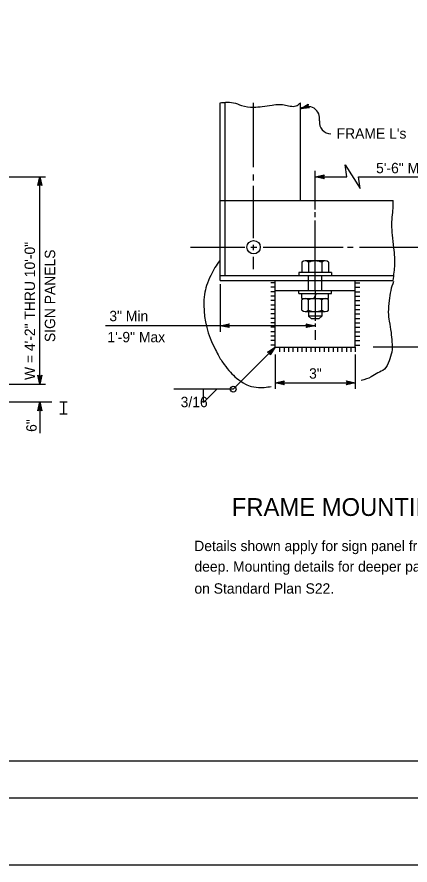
# Model space of a CAD drawing. Extents: x -894 to 866, y -476 to 714.
# Drawn here: x -368 to -103, y -476 to 96 of the extents above; entities that cross this region are included whole.
import ezdxf

# ---------------------------------------------------------------- set-up
doc = ezdxf.new("R2010")
doc.units = 0
for name, color, linetype in [('10 Sheet Format', 7, 'Continuous'), ('56 Stage 3 Anno', 7, 'Continuous'), ('57 Undefined', 7, 'Continuous'), ('60 Nongeo Data', 7, 'Continuous')]:
    doc.layers.add(name, color=color, linetype=linetype)

msp = doc.modelspace()

# ---------------------------------------------------------------- linework, layer by layer
at = {"layer": '10 Sheet Format'}
for p, q in [((-813.45, -406.04), (811.55, -406.04)), ((-863.46, -431.04), (836.55, -431.04))]:
    msp.add_line(p, q, dxfattribs=at)
for points in [[(-894.04, 713.56), (865.96, 713.56), (865.96, -476.44), (-894.04, -476.44)], [(-863.46, -431.04), (836.55, -431.04), (836.55, 668.96), (-863.46, 668.96)]]:
    msp.add_lwpolyline(points, close=True, dxfattribs=at)
at = {"layer": '56 Stage 3 Anno'}
for p, q in [((-208.72, -5.58), (-208.72, 37.94)), ((-177.21, 33.87), (-171.93, 37.02)), ((-171.09, 34.49), (-177.21, 33.87)), ((-171.41, 34.76), (-175.9, 34.3)), ((-175.89, 34.31), (-172.04, 36.61)), ((-174.59, 34.74), (-172.1, 36.22)), ((-171.74, 35.02), (-174.59, 34.74)), ((-173.27, 35.17), (-172.21, 35.81)), ((-172.02, 35.3), (-173.27, 35.17)), ((-171.93, 37.02), (-172.27, 35.51)), ((-172.27, 35.51), (-171.09, 34.49)), ((-171.93, 37.02), (-171.93, 37.02)), ((-171.09, 34.49), (-171.09, 34.49)), ((-177.21, 33.87), (-177.21, 33.87)), ((-208.72, -14.56), (-208.72, -10.55)), ((-167.22, -34.15), (-167.22, -8.06)), ((-167.22, -12.06), (-161.22, -10.73)), ((-165.83, -12.06), (-161.45, -11.09)), ((-164.45, -12.06), (-161.63, -11.43)), ((-161.22, -10.73), (-162.02, -12.06)), ((-161.22, -10.73), (-161.22, -10.73)), ((-399.82, -11.98), (-348.96, -11.98)), ((-354.3, -17.98), (-352.96, -11.98)), ((-353.94, -17.76), (-352.96, -13.36)), ((-353.58, -17.53), (-352.96, -14.74)), ((-353.23, -17.35), (-352.96, -16.12)), ((-352.96, -11.98), (-352.96, -11.98)), ((-352.96, -11.98), (-351.63, -17.98)), ((-352.96, -151.98), (-352.96, -11.98)), ((-352.96, -14.74), (-352.33, -17.56)), ((-352.96, -16.12), (-352.69, -17.33)), ((-352.95, -13.37), (-351.99, -17.74)), ((-161.22, -13.4), (-167.22, -12.06)), ((-167.22, -12.06), (-167.22, -12.06)), ((-167.22, -12.06), (-145.92, -12.06)), ((-161.43, -13.04), (-165.84, -12.06)), ((-161.67, -12.68), (-164.45, -12.06)), ((-163.07, -12.06), (-161.86, -11.79)), ((-161.84, -12.34), (-163.07, -12.06)), ((-162.02, -12.06), (-161.22, -13.4)), ((-161.22, -13.4), (-161.22, -13.4)), ((-137.92, -12.06), (-5.22, -12.06)), ((-352.96, -17.18), (-354.3, -17.98)), ((-354.3, -17.98), (-354.3, -17.98)), ((-351.63, -17.98), (-352.96, -17.18)), ((-351.63, -17.98), (-351.63, -17.98)), ((-208.72, -53.44), (-208.72, -18.19)), ((-167.22, -39.29), (-167.22, -35.91)), ((-167.22, -88.81), (-167.22, -41.6)), ((-251.22, -59.56), (-214.77, -59.56)), ((-210.62, -59.56), (-206.64, -59.56)), ((-208.72, -61.55), (-208.72, -57.96)), ((-202.35, -59.56), (-148.34, -59.56)), ((-145.47, -59.56), (-141.65, -59.56)), ((-137.45, -59.56), (-49.13, -59.56)), ((-208.72, -74.3), (-208.72, -66.06)), ((-231.22, -84.52), (-231.22, -116.75)), ((-167.22, -88.81), (-167.22, -109.07)), ((-167.22, -88.81), (-167.22, -109.24)), ((-231.22, -112.51), (-308.59, -112.51)), ((-231.22, -112.51), (-225.22, -111.18)), ((-231.22, -112.51), (-225.22, -111.18)), ((-167.22, -112.51), (-231.22, -112.51)), ((-225.22, -113.85), (-231.22, -112.51)), ((-231.22, -112.51), (-231.22, -112.51)), ((-225.22, -113.85), (-231.22, -112.51)), ((-231.22, -112.51), (-231.22, -112.51)), ((-225.43, -113.5), (-229.84, -112.51)), ((-225.43, -113.5), (-229.84, -112.51)), ((-229.83, -112.51), (-225.45, -111.54)), ((-229.83, -112.51), (-225.45, -111.54)), ((-228.45, -112.51), (-225.63, -111.89)), ((-228.45, -112.51), (-225.63, -111.89)), ((-225.67, -113.14), (-228.45, -112.51)), ((-225.67, -113.14), (-228.45, -112.51)), ((-227.07, -112.52), (-225.86, -112.25)), ((-227.07, -112.52), (-225.86, -112.25)), ((-225.84, -112.79), (-227.07, -112.52)), ((-225.84, -112.79), (-227.07, -112.52)), ((-225.22, -111.18), (-226.02, -112.51)), ((-225.22, -111.18), (-226.02, -112.51)), ((-226.02, -112.51), (-225.22, -113.85)), ((-226.02, -112.51), (-225.22, -113.85)), ((-225.22, -111.18), (-225.22, -111.18)), ((-225.22, -111.18), (-225.22, -111.18)), ((-225.22, -113.85), (-225.22, -113.85)), ((-225.22, -113.85), (-225.22, -113.85)), ((-172.42, -112.51), (-173.22, -111.17)), ((-173.22, -111.17), (-173.22, -111.17)), ((-173.22, -111.17), (-167.22, -112.51)), ((-167.22, -112.51), (-173.22, -113.84)), ((-173.22, -113.84), (-172.42, -112.51)), ((-173.22, -113.84), (-173.22, -113.84)), ((-173, -111.53), (-168.6, -112.51)), ((-168.61, -112.52), (-172.98, -113.48)), ((-169.98, -112.51), (-172.81, -113.14)), ((-172.77, -111.89), (-169.98, -112.51)), ((-172.59, -112.23), (-171.36, -112.51)), ((-171.36, -112.51), (-172.57, -112.78)), ((-167.22, -111.11), (-167.22, -113.39)), ((-167.22, -112.51), (-167.22, -112.51)), ((-167.22, -115.52), (-167.22, -121.96)), ((-194.22, -127.06), (-222.5, -155.34)), ((-199.41, -130.35), (-194.22, -127.06)), ((-197.89, -130.74), (-199.41, -130.35)), ((-199.41, -130.35), (-199.41, -130.35)), ((-199, -130.45), (-195.19, -128.03)), ((-198.58, -130.54), (-196.17, -129.01)), ((-198.21, -130.66), (-197.15, -129.99)), ((-197.52, -132.24), (-197.89, -130.74)), ((-197.15, -129.99), (-197.82, -131.03)), ((-196.17, -129.01), (-197.73, -131.45)), ((-195.2, -128.04), (-197.61, -131.82)), ((-194.22, -127.06), (-197.52, -132.24)), ((-194.22, -127.06), (-194.22, -127.06)), ((-37.22, -127.06), (-128.08, -127.06)), ((-197.52, -132.24), (-197.52, -132.24)), ((-194.22, -132.03), (-194.22, -155.06)), ((-140.22, -132.03), (-140.22, -155.06)), ((-352.96, -151.98), (-354.29, -145.98)), ((-354.29, -145.98), (-354.29, -145.98)), ((-354.29, -145.98), (-352.96, -146.78)), ((-352.96, -150.59), (-353.93, -146.21)), ((-352.95, -149.21), (-353.58, -146.39)), ((-352.95, -147.83), (-353.22, -146.62)), ((-352.96, -146.78), (-351.62, -145.98)), ((-351.62, -145.98), (-352.96, -151.98)), ((-351.97, -146.19), (-352.96, -150.6)), ((-352.33, -146.43), (-352.95, -149.21)), ((-352.68, -146.6), (-352.95, -147.83)), ((-351.62, -145.98), (-351.62, -145.98)), ((-398.58, -151.98), (-348.96, -151.98)), ((-352.96, -151.98), (-352.96, -151.98)), ((-194.22, -151.06), (-188.22, -149.73)), ((-194.22, -151.06), (-140.22, -151.06)), ((-188.22, -152.4), (-194.22, -151.06)), ((-194.22, -151.06), (-194.22, -151.06)), ((-188.43, -152.04), (-192.84, -151.06)), ((-192.83, -151.06), (-188.45, -150.09)), ((-191.45, -151.06), (-188.63, -150.43)), ((-188.67, -151.68), (-191.45, -151.06)), ((-190.07, -151.06), (-188.86, -150.79)), ((-188.84, -151.34), (-190.07, -151.06)), ((-188.22, -149.73), (-189.02, -151.06)), ((-189.02, -151.06), (-188.22, -152.4)), ((-188.22, -149.73), (-188.22, -149.73)), ((-188.22, -152.4), (-188.22, -152.4)), ((-145.42, -151.06), (-146.22, -149.72)), ((-146.22, -149.72), (-146.22, -149.72)), ((-146.22, -149.72), (-140.22, -151.06)), ((-140.22, -151.06), (-146.22, -152.39)), ((-146.22, -152.39), (-145.42, -151.06)), ((-146.22, -152.39), (-146.22, -152.39)), ((-146, -150.07), (-141.6, -151.06)), ((-141.61, -151.06), (-145.98, -152.03)), ((-142.98, -151.06), (-145.81, -151.68)), ((-145.77, -150.43), (-142.98, -151.06)), ((-145.59, -150.78), (-144.36, -151.06)), ((-144.36, -151.06), (-145.57, -151.32)), ((-140.22, -151.06), (-140.22, -151.06)), ((-222.5, -155.34), (-262.5, -155.34)), ((-242.5, -164.34), (-233.5, -155.34)), ((-242.5, -164.34), (-242.5, -155.34)), ((-388.94, -163.98), (-344.88, -163.98)), ((-354.3, -169.98), (-352.96, -163.98)), ((-353.94, -169.76), (-352.96, -165.36)), ((-352.96, -163.98), (-352.96, -184.97)), ((-352.96, -163.98), (-352.96, -163.98)), ((-352.96, -163.98), (-351.63, -169.98)), ((-352.95, -165.37), (-351.99, -169.74)), ((-352.96, -169.18), (-354.3, -169.98)), ((-354.3, -169.98), (-354.3, -169.98)), ((-353.58, -169.53), (-352.96, -166.74)), ((-353.23, -169.35), (-352.96, -168.12)), ((-352.96, -166.74), (-352.33, -169.56)), ((-352.96, -168.12), (-352.69, -169.33)), ((-351.63, -169.98), (-352.96, -169.18)), ((-351.63, -169.98), (-351.63, -169.98))]:
    msp.add_line(p, q, dxfattribs=at)
msp.add_lwpolyline([(-145.92, -12.06), (-146.92, -4.06), (-136.92, -20.06), (-137.92, -12.06)], dxfattribs=at)
msp.add_circle((-222.5, -155.34), 2, dxfattribs=at)
for centre, radius, start, end in [((-172.35, 27.35), 8.13, 347.9954, 126.7026), ((-156.55, 24.81), 7.9, 173.8237, 269.2209)]:
    msp.add_arc(centre, radius, start, end, dxfattribs=at)
at = {"layer": '60 Nongeo Data'}
for p, q in [((-231.22, -82.06), (-231.22, 37.94)), ((-227.84, -78.68), (-227.84, 37.94)), ((-177.22, -28.06), (-177.22, 37.94)), ((-231.22, -28.06), (-114.56, -28.06)), ((-231.22, -82.06), (-231.22, -37.06)), ((-176.25, -69.71), (-176.25, -76.69)), ((-160.44, -68.79), (-173.99, -68.79)), ((-171.73, -69.71), (-171.73, -76.69)), ((-162.7, -69.71), (-162.7, -76.69)), ((-158.19, -69.71), (-158.19, -76.69)), ((-231.22, -78.68), (-114.56, -78.68)), ((-178.19, -76.69), (-178.19, -78.68)), ((-176.25, -76.69), (-178.19, -76.69)), ((-156.25, -76.69), (-176.25, -76.69)), ((-171.72, -88.81), (-171.72, -78.68)), ((-162.72, -88.81), (-162.72, -78.68)), ((-156.25, -76.69), (-156.25, -78.68)), ((-231.22, -82.06), (-114.56, -82.06)), ((-194.22, -83.56), (-197.22, -83.56)), ((-194.22, -112.51), (-194.22, -82.06)), ((-140.22, -127.06), (-140.22, -82.06)), ((-140.22, -83.56), (-137.22, -83.56)), ((-194.22, -86.56), (-197.22, -86.56)), ((-194.22, -89.56), (-197.22, -89.56)), ((-194.22, -88.81), (-140.22, -88.81)), ((-178.19, -90.8), (-178.19, -88.81)), ((-178.19, -90.8), (-158.19, -90.8)), ((-176.25, -94.18), (-176.25, -90.8)), ((-168.19, -94.18), (-166.24, -90.8)), ((-158.19, -90.8), (-156.25, -90.8)), ((-158.19, -94.18), (-158.19, -90.8)), ((-156.25, -90.8), (-156.25, -88.81)), ((-140.22, -86.56), (-137.22, -86.56)), ((-140.22, -89.56), (-137.22, -89.56)), ((-194.22, -92.56), (-197.22, -92.56)), ((-194.22, -95.56), (-197.22, -95.56)), ((-176.25, -94.18), (-158.19, -94.18)), ((-176.25, -102.07), (-176.25, -95.09)), ((-171.73, -102.07), (-171.73, -95.09)), ((-162.7, -102.07), (-162.7, -95.09)), ((-158.19, -102.07), (-158.19, -95.09)), ((-140.22, -92.56), (-137.22, -92.56)), ((-140.22, -95.56), (-137.22, -95.56)), ((-194.22, -98.56), (-197.22, -98.56)), ((-194.22, -101.56), (-197.22, -101.56)), ((-173.99, -102.99), (-160.44, -102.99)), ((-171.71, -102.99), (-171.71, -105.98)), ((-162.73, -102.99), (-162.73, -105.98)), ((-140.22, -98.56), (-137.22, -98.56)), ((-140.22, -101.56), (-137.22, -101.56)), ((-194.22, -104.56), (-197.22, -104.56)), ((-194.22, -107.56), (-197.22, -107.56)), ((-169.71, -107.97), (-171.71, -105.98)), ((-162.73, -105.98), (-171.71, -105.98)), ((-164.72, -107.97), (-169.71, -107.97)), ((-167.22, -105.98), (-167.22, -106.05)), ((-164.72, -107.97), (-162.73, -105.98)), ((-140.22, -104.56), (-137.22, -104.56)), ((-140.22, -107.56), (-137.22, -107.56)), ((-194.22, -110.56), (-197.22, -110.56)), ((-194.22, -113.56), (-197.22, -113.56)), ((-194.22, -127.06), (-194.22, -112.51)), ((-140.22, -110.56), (-137.22, -110.56)), ((-140.22, -113.56), (-137.22, -113.56)), ((-194.22, -116.56), (-197.22, -116.56)), ((-194.22, -119.56), (-197.22, -119.56)), ((-140.22, -116.56), (-137.22, -116.56)), ((-140.22, -119.56), (-137.22, -119.56)), ((-194.22, -122.56), (-197.22, -122.56)), ((-194.22, -125.56), (-197.22, -125.56)), ((-140.22, -122.56), (-137.22, -122.56)), ((-140.22, -125.56), (-137.22, -125.56)), ((-194.22, -127.06), (-140.22, -127.06)), ((-191.22, -127.06), (-191.22, -130.06)), ((-188.22, -127.06), (-188.22, -130.06)), ((-185.22, -127.06), (-185.22, -130.06)), ((-182.22, -127.06), (-182.22, -130.06)), ((-179.22, -127.06), (-179.22, -130.06)), ((-176.22, -127.06), (-176.22, -130.06)), ((-173.22, -127.06), (-173.22, -130.06)), ((-170.22, -127.06), (-170.22, -130.06)), ((-167.22, -127.06), (-167.22, -130.06)), ((-164.22, -127.06), (-164.22, -130.06)), ((-161.22, -127.06), (-161.22, -130.06)), ((-158.22, -127.06), (-158.22, -130.06)), ((-155.22, -127.06), (-155.22, -130.06)), ((-152.22, -127.06), (-152.22, -130.06)), ((-149.22, -127.06), (-149.22, -130.06)), ((-146.22, -127.06), (-146.22, -130.06)), ((-143.22, -127.06), (-143.22, -130.06)), ((-140.22, -127.06), (-140.22, -130.06)), ((-339.41, -163.98), (-334.41, -163.98)), ((-336.91, -163.98), (-336.91, -171.98)), ((-339.41, -171.98), (-334.41, -171.98))]:
    msp.add_line(p, q, dxfattribs=at)
msp.add_circle((-208.72, -59.56), 4.5, dxfattribs=at)
for centre, radius, start, end in [((-173.99, -72.04), 3.25, 45.9647, 134.0353), ((-167.22, -81.07), 12.22, 68.3259, 111.6741), ((-160.45, -72.04), 3.25, 45.9647, 134.0353), ((-173.99, -97.43), 3.25, 45.9647, 134.0353), ((-167.22, -106.45), 12.22, 68.3259, 111.6741), ((-160.45, -97.43), 3.25, 45.9647, 134.0353), ((-179.76, -98.21), 62.55, 180.5022, 208.1167), ((-173.99, -99.74), 3.25, 225.9647, 314.0353), ((-167.22, -90.71), 12.22, 248.3259, 291.6741), ((-160.45, -99.74), 3.25, 225.9647, 314.0353)]:
    msp.add_arc(centre, radius, start, end, dxfattribs=at)
for points in [[(-231.22, 37.94), (-227.6, 38.25), (-222.41, 37.95), (-217, 36.1), (-208.84, 34.98), (-202.9, 35.35), (-196.3, 36.32), (-191.26, 36.84), (-187.18, 36.32), (-183.02, 35.5), (-179.31, 36.1), (-177.22, 37.94)], [(-114.56, -82.06), (-113.96, -76.4), (-113.56, -66.33), (-114.24, -59.94), (-115.05, -51.37), (-115.6, -44.15), (-115.05, -37.62), (-114.64, -32.05), (-114.56, -28.06)], [(-231.53, -68.52), (-234.85, -73.34), (-237.67, -78.65), (-240.5, -85.46), (-241.82, -91.44), (-242.32, -98.58), (-242.31, -98.76)], [(-114.45, -82.81), (-116.28, -88.78), (-117.27, -95.59), (-117.94, -103.4), (-117.27, -109.54), (-116.11, -117.02), (-115.45, -123.49), (-115.61, -130.3), (-117.44, -136.28), (-120.59, -141.93), (-124.91, -144.42), (-129.4, -147.07), (-136.2, -149.57)], [(-234.94, -127.69), (-232.69, -132.29), (-228.54, -138.77), (-224.39, -143.92), (-220.24, -147.9), (-214.26, -151.89), (-210.1, -153.55), (-203.96, -154.22), (-199.14, -153.88), (-196.99, -153.55)]]:
    msp.add_spline(points, degree=3, dxfattribs=at)

# ---------------------------------------------------------------- texts
at = {"layer": '57 Undefined'}
for s, height, p in [("FRAME L's", 7, (-152.77, 13.67)), ('5\'-6" Max', 7, (-126.18, -9.65)), ('3" Min', 7, (-306.01, -109.48)), ('1\'-9" Max', 7, (-307.33, -123.7)), ('3"', 7, (-171.34, -148.24)), ('3/16', 7, (-257.94, -167.51)), ('FRAME MOUNTING DETAILS', 12, (-223.46, -240.88)), ('Details shown apply for sign panel frames  8\'-4"', 7, (-248.79, -264.6)), ('deep. Mounting details for deeper panels shown', 7, (-248.65, -278.5)), ('on Standard Plan S22.', 7, (-248.66, -293.32))]:
    msp.add_text(s, height=height, dxfattribs=at).set_placement(p)
for s, p in [('W = 4\'-2" THRU 10\'-0"', (-356.16, -149.16)), ('SIGN PANELS', (-342.55, -123.56)), ('6"', (-355.03, -184.18))]:
    msp.add_text(s, height=7, rotation=90, dxfattribs=at).set_placement(p)

doc.saveas('drawing.dxf')
